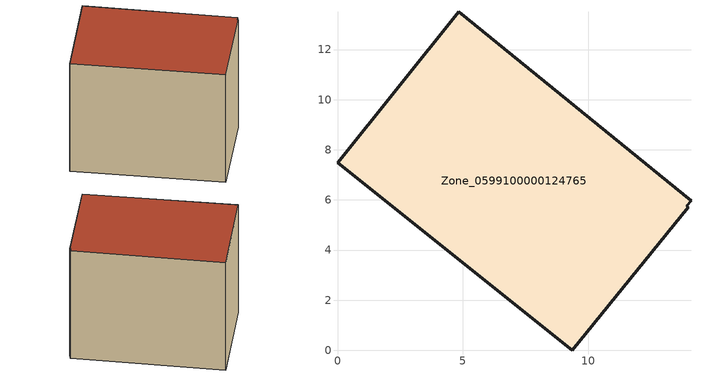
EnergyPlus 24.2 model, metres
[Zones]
Zone_0599100000124765
 floor ground (C_G): 0,7.49 4.84,13.51 14.11,5.97 13.93,5.77 14,5.71 9.37,0 z0
 wall outside (C_F): 4.84,13.51 0,7.49 9.37,0 14,5.71 13.93,5.77 14.11,5.97 4.84,13.51 z0:10.01
 roof outside (C_R): 9.37,0 14,5.71 13.93,5.77 14.11,5.97 4.84,13.51 0,7.49 z10.01
[BUILDING]
Pand.0599100000124765: North Axis=0; Terrain=City; Loads Convergence Tolerance Value=0.04; Temperature Convergence Tolerance Value=0.4; Solar Distribution=FullExterior; Maximum Number of Warmup Days=25; Minimum Number of Warmup Days=1
[Site:Location]
Rotterdam.The.Hague.AP_ZH_NLD Design_Conditions: Latitude=51.96; Longitude=4.45; Time Zone=1; Elevation=-4.5
[SITE:GROUNDTEMPERATURE:BUILDINGSURFACE]
18, 18, 18, 18, 18, 18, 18, 18, 18, 18, 18, 18
[MATERIAL] Thermal Absorptance=0.9; Solar Absorptance=0.7; Visible Absorptance=0.7
Name | Roughness | Thickness | Conductivity | Density | Specific Heat
G.TI.1975-1991 | MediumSmooth | 0.15 | 0.288461 | 540 | 1210
F.TI.1975-1991 | Rough | 0.3 | 0.230769 | 1920 | 840
R.TI.1975-1991 | MediumRough | 0.2 | 0.153846 | 1500 | 1000
[CONSTRUCTION]
C_G: G.TI.1975-1991
C_F: F.TI.1975-1991
C_R: R.TI.1975-1991
[ZONE]
Zone_0599100000124765: Type=1; Multiplier=1; Ceiling Height=Autocalculate; Volume=Autocalculate; Floor Area=autocalculate; Part of Total Floor Area=Yes
[ZONEINFILTRATION:DESIGNFLOWRATE]
Infil_Zone_0599100000124765: Zone or ZoneList or Space or SpaceList=Zone_0599100000124765; Schedule=AlwaysOn; Design Flow Rate Calculation Method=Flow/Area; Flow Rate per Floor Area=0.003; Constant Term Coefficient=1; Temperature Term Coefficient=0; Velocity Term Coefficient=0; Velocity Squared Term Coefficient=0
[HVACTEMPLATE:ZONE:IDEALLOADSAIRSYSTEM]
Zone_0599100000124765: Maximum Heating Supply Air Temperature=50; Minimum Cooling Supply Air Temperature=13; Maximum Heating Supply Air Humidity Ratio=0.0156; Minimum Cooling Supply Air Humidity Ratio=0.0077; Heating Limit=NoLimit; Cooling Limit=NoLimit; Dehumidification Control Type=ConstantSensibleHeatRatio; Cooling Sensible Heat Ratio=0.7; Dehumidification Setpoint=60; Humidification Control Type=None; Humidification Setpoint=30; Outdoor Air Method=None; Outdoor Air Flow Rate per Person=0.00944; Outdoor Air Flow Rate per Zone Floor Area=0; Outdoor Air Flow Rate per Zone=0; Demand Controlled Ventilation Type=None; Outdoor Air Economizer Type=NoEconomizer; Heat Recovery Type=None; Sensible Heat Recovery Effectiveness=0.7; Latent Heat Recovery Effectiveness=0.65
[ZONECONTROL:THERMOSTAT]
ThermostatControl_Zone_0599100000124765: Zone or ZoneList=Zone_0599100000124765; Control Type Schedule=DualSetpointControlType; Control 1=Thermostat_Zone_0599100000124765; Temperature Difference Between Cutout And Setpoint=0
[THERMOSTATSETPOINT:DUALSETPOINT]
Thermostat_Zone_0599100000124765: Heating Setpoint Temperature Schedule=HeatingSetpoint_Zone_0599100000124765; Cooling Setpoint Temperature Schedule=CoolingSetpoint_Zone_0599100000124765
[SCHEDULE:COMPACT]
HeatingSetpoint_Zone_0599100000124765: Through: 12/31, For: AllDays, Until: 24:00, 21
CoolingSetpoint_Zone_0599100000124765: Through: 12/31, For: AllDays, Until: 24:00, 24
DualSetpointControlType: Through: 12/31, For: AllDays, Until: 24:00, 4
AlwaysOn: Through: 12/31, For: AllDays, Until: 24:00, 1
